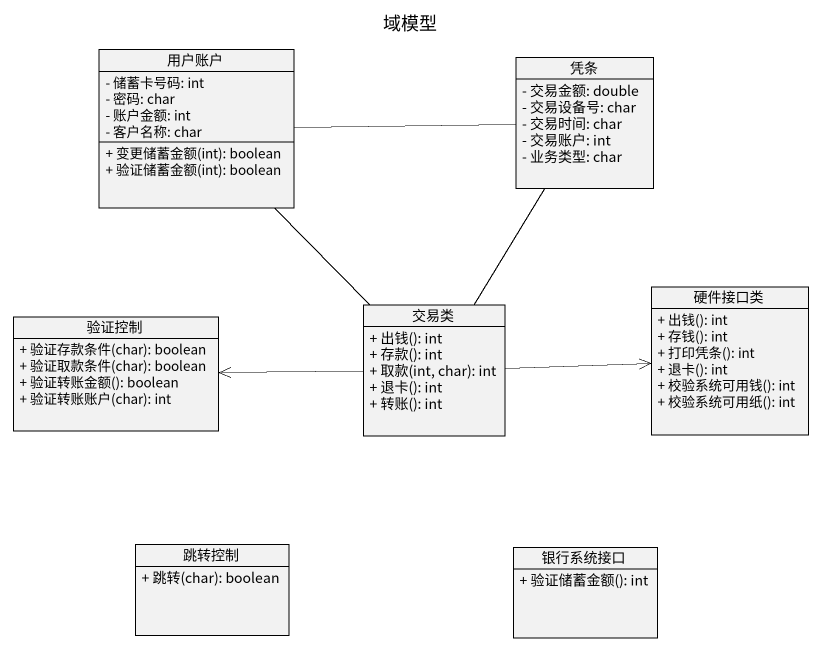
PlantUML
@startuml
title 域模型
hide circle
hide empty members
skinparam classAttributeIconSize 0
class 用户账户 {
  - 储蓄卡号码: int
  - 密码: char
  - 账户金额: int
  - 客户名称: char
  + 变更储蓄金额(int): boolean
  + 验证储蓄金额(int): boolean
}
class 凭条 {
  - 交易金额: double
  - 交易设备号: char
  - 交易时间: char
  - 交易账户: int
  - 业务类型: char
}
class 交易类 {
  + 出钱(): int
  + 存款(): int
  + 取款(int, char): int
  + 退卡(): int
  + 转账(): int
}
class 硬件接口类 {
  + 出钱(): int
  + 存钱(): int
  + 打印凭条(): int
  + 退卡(): int
  + 校验系统可用钱(): int
  + 校验系统可用纸(): int
}
class 验证控制 {
  + 验证存款条件(char): boolean
  + 验证取款条件(char): boolean
  + 验证转账金额(): boolean
  + 验证转账账户(char): int
}
class 跳转控制 {
  + 跳转(char): boolean
}
class 银行系统接口 {
  + 验证储蓄金额(): int
}
用户账户 -right- 凭条
交易类 -up- 用户账户
交易类 -up- 凭条
交易类 -right-> 硬件接口类
交易类 -left-> 验证控制
@enduml
